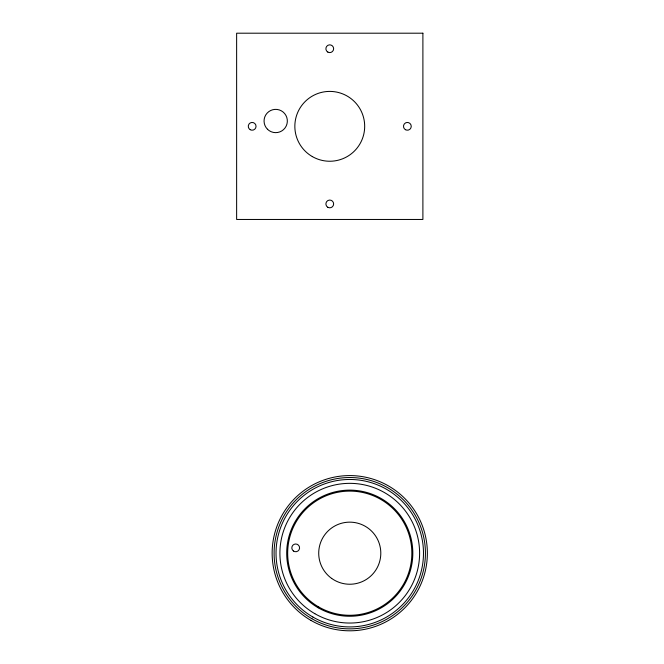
<?xml version="1.0" encoding="UTF-8"?>
<svg xmlns="http://www.w3.org/2000/svg" width="664" height="664" viewBox="0 0 664 664"><rect width="100%" height="100%" fill="white"/><g stroke="black" fill="none" stroke-linecap="round" stroke-linejoin="round"><path stroke-width="1" d="M422.893 33.2L236.633 33.2L236.633 219.46L422.893 219.46L422.893 33.2M327.825 52.082A3.884 3.884 0 0 0 333.643 48.721A3.884 3.884 0 0 0 327.825 45.359A3.884 3.884 0 0 0 327.825 52.082M250.212 129.688A3.884 3.884 0 0 0 256.038 126.326A3.884 3.884 0 0 0 250.212 122.965A3.884 3.884 0 0 0 250.212 129.688M327.825 207.292A3.884 3.884 0 0 0 333.643 203.939A3.884 3.884 0 0 0 327.825 200.578A3.884 3.884 0 0 0 327.825 207.292M405.43 129.688A3.884 3.884 0 0 0 411.248 126.326A3.884 3.884 0 0 0 405.43 122.965A3.884 3.884 0 0 0 405.43 129.688M312.304 156.571A34.926 34.926 0 0 0 364.685 126.326A34.926 34.926 0 0 0 312.304 96.081A34.926 34.926 0 0 0 312.304 156.571M267.467 129.239A11.645 11.645 0 0 0 286.948 124.019A11.645 11.645 0 0 0 272.688 109.759A11.645 11.645 0 0 0 267.467 129.239M318.23 607.801A63.055 63.055 0 0 0 412.817 553.195A63.055 63.055 0 0 0 318.23 498.581A63.055 63.055 0 0 0 318.23 607.801M312.893 617.039A73.729 73.729 0 0 0 423.483 553.195A73.729 73.729 0 0 0 312.893 489.343A73.729 73.729 0 0 0 312.893 617.039M311.922 618.724A75.671 75.671 0 0 0 425.425 553.195A75.671 75.671 0 0 0 311.922 487.666A75.671 75.671 0 0 0 311.922 618.724M314.836 613.685A69.844 69.844 0 0 0 419.606 553.195A69.844 69.844 0 0 0 314.836 492.705A69.844 69.844 0 0 0 314.836 613.685M318.712 606.962A62.084 62.084 0 0 0 411.846 553.195A62.084 62.084 0 0 0 318.712 499.428A62.084 62.084 0 0 0 318.712 606.962M310.951 620.4A77.605 77.605 0 0 0 427.367 553.195A77.605 77.605 0 0 0 310.951 485.982A77.605 77.605 0 0 0 310.951 620.4M331.676 578.427A31.042 31.042 0 0 0 380.655 556.233A31.042 31.042 0 0 0 336.947 524.917A31.042 31.042 0 0 0 331.676 578.427M293.438 551.02A3.884 3.884 0 0 0 299.555 548.248A3.884 3.884 0 0 0 294.094 544.331A3.884 3.884 0 0 0 293.438 551.02"/></g></svg>
